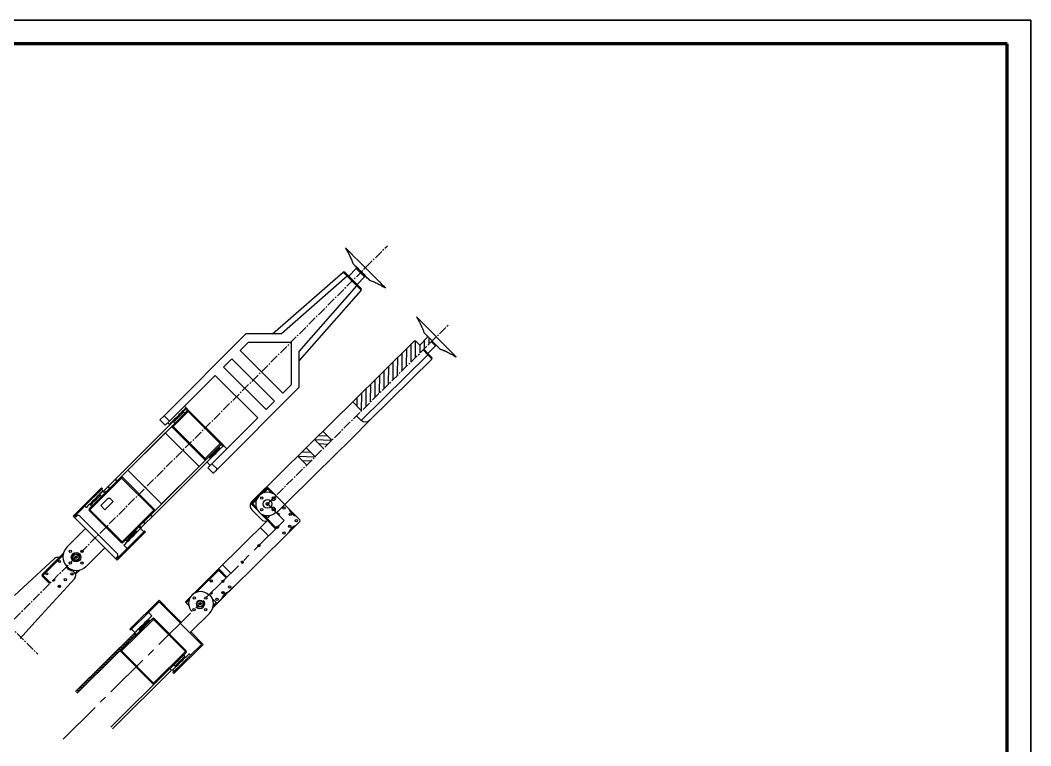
# Model space of a CAD drawing. Header units: millimetres. Extents: x 12 to 853, y 14 to 608.
# Drawn here: x 423.4 to 853, y 299.1 to 607.6 of the extents above; entities that cross this region are included whole.
import ezdxf

# ---------------------------------------------------------------- set-up
doc = ezdxf.new("R2010")
doc.units = ezdxf.units.MM
doc.linetypes.add('CENTER2', pattern=[28.575, 19.05, -3.175, 3.175, -3.175])
doc.layers.add('中心线', color=10, linetype='CENTER2')

msp = doc.modelspace()

# ---------------------------------------------------------------- linework, layer by layer
at = {"color": 0, "lineweight": 35}
for p, q in [((853.04, 607.56), (12.04, 607.56)), ((853.04, 13.56), (853.04, 607.56))]:
    msp.add_line(p, q, dxfattribs=at)
at = {"color": 0, "lineweight": 70}
for p, q in [((843.04, 597.56), (37.04, 597.56)), ((843.04, 23.56), (843.04, 597.56))]:
    msp.add_line(p, q, dxfattribs=at)
at = {"color": 7, "linetype": 'Continuous', "lineweight": 25}
for p, q in [((530.73, 474.24), (560.69, 500.51)), ((562.44, 498.71), (534.52, 474.24)), ((561.37, 500.48), (562.79, 499.07)), ((566.54, 494.61), (562.44, 498.71)), ((562.79, 499.07), (566.9, 494.96)), ((566.26, 501.96), (563.08, 498.78)), ((566.61, 495.25), (569.79, 498.43)), ((542.07, 466.69), (566.54, 494.61)), ((568.34, 492.86), (542.07, 462.9)), ((591.89, 481.5), (608.79, 464.42)), ((519.38, 474.24), (484.55, 439.42)), ((534.52, 474.24), (519.38, 474.24)), ((593.25, 469.46), (596.45, 472.63)), ((601.97, 467.75), (595.15, 474.65)), ((516.9, 467.17), (520.44, 470.71)), ((520.44, 470.71), (538.54, 470.71)), ((538.54, 470.71), (538.54, 452.61)), ((590.87, 471.15), (564.54, 445.1)), ((592.99, 469.73), (591.58, 471.15)), ((593.25, 469.46), (592.99, 469.73)), ((599.96, 469.07), (596.77, 465.91)), ((535, 449.07), (516.9, 467.17)), ((542.07, 451.55), (542.07, 466.69)), ((596.7, 465.31), (568.43, 437.35)), ((594.67, 467.36), (596.7, 465.31)), ((597.03, 465.64), (595.01, 467.68)), ((596.7, 465.31), (597.03, 465.64)), ((598.44, 464.22), (597.03, 465.64)), ((509.83, 460.1), (513.37, 463.64)), ((527.93, 442), (509.83, 460.1)), ((513.37, 463.64), (531.47, 445.54)), ((572.1, 437.46), (598.43, 463.51)), ((486.85, 437.12), (506.29, 456.57)), ((506.29, 456.57), (524.4, 438.46)), ((507.25, 416.72), (542.07, 451.55)), ((538.54, 452.61), (535, 449.07)), ((493.92, 442.78), (493.21, 443.49)), ((494.1, 442.6), (494.8, 441.89)), ((531.47, 445.54), (527.93, 442)), ((564.54, 445.1), (556.92, 437.57)), ((482.78, 437.65), (484.55, 439.42)), ((484.55, 439.42), (486.85, 437.12)), ((488.09, 435.18), (494.45, 441.54)), ((494.8, 441.19), (488.44, 434.82)), ((492.51, 440.66), (492.15, 441.01)), ((492.33, 440.83), (493.74, 442.25)), ((493.39, 440.48), (492.86, 441.01)), ((494.45, 441.54), (493.74, 442.25)), ((508.45, 427.54), (494.8, 441.19)), ((495.16, 441.54), (508.8, 427.89)), ((524.4, 438.46), (504.95, 419.02)), ((566.41, 439.39), (568.43, 437.35)), ((463.9, 412.4), (488.79, 437.3)), ((464.6, 411.69), (488.09, 435.18)), ((485.08, 435.35), (482.78, 437.65)), ((486.85, 437.12), (485.08, 435.35)), ((486.14, 436.41), (486.85, 435.71)), ((501.73, 420.82), (488.09, 434.47)), ((488.44, 434.82), (502.09, 421.18)), ((488.62, 437.47), (488.97, 437.12)), ((488.62, 436.77), (489.15, 436.24)), ((556.92, 437.57), (521.91, 402.94)), ((572.1, 437.46), (564.48, 429.93)), ((485.08, 432.17), (469.17, 416.26)), ((499.44, 417.82), (485.08, 432.17)), ((502.09, 421.18), (508.45, 427.54)), ((508.8, 427.19), (502.44, 420.82)), ((508.1, 425.77), (507.74, 426.13)), ((507.95, 424.92), (509.51, 426.48)), ((509.51, 426.48), (508.8, 427.19)), ((509.16, 427.54), (509.87, 426.83)), ((511.32, 425.38), (509.9, 426.8)), ((479.67, 396.63), (504.71, 421.68)), ((503.5, 421.88), (503.86, 421.53)), ((505.09, 422.41), (505.3, 422.2)), ((507.43, 424.32), (507.21, 424.53)), ((478.96, 397.34), (502.44, 420.82)), ((483.53, 401.91), (499.44, 417.82)), ((502.83, 419.73), (504.24, 418.31)), ((505.48, 414.95), (503.18, 417.25)), ((504.95, 419.02), (507.25, 416.72)), ((466.52, 412.9), (453.08, 399.47)), ((466.17, 413.26), (466.52, 412.9)), ((480.17, 399.26), (466.52, 412.9)), ((466.87, 413.26), (480.52, 399.61)), ((469.17, 416.26), (483.53, 401.91)), ((457.93, 408.77), (453.86, 404.7)), ((458.28, 408.41), (457.93, 408.77)), ((459.1, 407.6), (460.66, 409.16)), ((459.8, 406.89), (461.36, 408.45)), ((461.36, 408.45), (460.66, 409.16)), ((460.8, 409.31), (461.51, 408.6)), ((461.51, 408.6), (461.36, 408.45)), ((464.46, 411.55), (463.75, 412.25)), ((463.9, 412.4), (464.6, 411.69)), ((542.29, 395.14), (528.93, 408.64)), ((453.86, 404.7), (445.91, 396.75)), ((454.22, 404.35), (446.61, 396.75)), ((452.73, 399.82), (459.45, 406.54)), ((454.22, 404.35), (453.86, 404.7)), ((457.15, 405.3), (456.8, 405.66)), ((458.03, 405.12), (457.5, 405.66)), ((457.68, 401.24), (460.86, 404.42)), ((458.56, 407.42), (457.93, 408.06)), ((459.45, 406.54), (458.74, 407.25)), ((459.1, 407.6), (459.8, 406.89)), ((460.86, 404.42), (461.57, 404.42)), ((461.57, 404.42), (462.98, 403)), ((450.86, 400.99), (451.49, 400.35)), ((452.73, 399.82), (453.08, 399.47)), ((453.26, 402.12), (453.62, 401.77)), ((453.26, 401.41), (453.79, 400.88)), ((459.45, 399.47), (457.68, 401.24)), ((462.98, 403), (459.45, 399.47)), ((451.21, 391.44), (445.91, 396.75)), ((446.97, 396.39), (446.61, 396.75)), ((446.97, 396.39), (447.32, 396.75)), ((464.65, 380.84), (448.74, 396.75)), ((466.38, 385.47), (452.73, 399.11)), ((453.08, 399.47), (466.73, 385.82)), ((466.73, 385.82), (480.17, 399.26)), ((479.52, 396.49), (476.57, 393.54)), ((479.52, 396.49), (478.81, 397.19)), ((478.96, 397.34), (479.67, 396.63)), ((480.17, 399.26), (480.52, 398.9)), ((525.94, 395.31), (521.89, 399.4)), ((451.21, 391.44), (443.26, 383.49)), ((451.21, 391.44), (459.34, 383.31)), ((473.8, 392.18), (467.09, 385.47)), ((474.51, 391.48), (473.8, 392.18)), ((474.16, 392.54), (475.72, 394.1)), ((474.16, 392.54), (474.86, 391.83)), ((474.86, 391.83), (474.51, 391.48)), ((475.96, 390.03), (474.55, 391.44)), ((474.86, 391.83), (476.43, 393.39)), ((476.43, 393.39), (475.72, 394.1)), ((475.87, 394.25), (476.57, 393.54)), ((476.57, 393.54), (476.43, 393.39)), ((528.27, 394.63), (507.41, 374)), ((540.71, 392.88), (542.28, 394.43)), ((469.74, 387.06), (469.95, 386.85)), ((472.07, 388.97), (471.86, 389.18)), ((472.74, 390.42), (472.39, 390.77)), ((476.67, 390.03), (472.6, 385.96)), ((476.67, 390.03), (476.31, 390.38)), ((512.28, 364.75), (537.46, 389.65)), ((451.39, 375.36), (459.34, 383.31)), ((464.65, 378.01), (459.34, 383.31)), ((472.25, 386.32), (464.65, 378.71)), ((472.6, 385.96), (464.65, 378.01)), ((467.47, 384.37), (468.89, 382.96)), ((468.15, 386.53), (468.5, 386.17)), ((472.25, 386.32), (472.6, 385.96)), ((420.98, 362.98), (437.95, 378.65)), ((432.77, 371.93), (441.78, 380.95)), ((464.65, 379.42), (464.29, 379.07)), ((464.65, 378.71), (464.29, 379.07)), ((448.85, 373.88), (446.99, 372.01)), ((430.88, 353.08), (446.55, 370.05)), ((446.49, 372.83), (445.85, 373.47)), ((505.23, 361.5), (506.74, 359.97)), ((507.45, 359.97), (509.02, 361.52)), ((505.38, 357.92), (507.25, 359.78)), ((430.88, 353.08), (423.42, 344.71)), ((480.04, 352.83), (466.54, 339.47)), ((479.31, 354.29), (477.9, 355.71)), ((478.63, 352.13), (478.27, 352.49)), ((493.62, 339.11), (480.04, 352.83)), ((480.4, 353.19), (493.97, 339.46)), ((495.89, 347.48), (503.89, 355.39)), ((470.79, 348.68), (472.2, 347.26)), ((474.01, 348.27), (474.36, 347.92)), ((474.69, 349.72), (474.9, 349.5)), ((477.03, 351.61), (476.82, 351.83)), ((466.54, 339.47), (480.11, 325.75)), ((480.11, 325.75), (493.97, 339.46)), ((479.75, 325.4), (466.18, 339.12)), ((493.97, 338.76), (480.46, 325.4)), ((493.43, 337.17), (492.9, 337.7)), ((493.43, 336.46), (493.07, 336.82)), ((495.84, 337.58), (495.2, 338.22)), ((488.09, 331.19), (488.73, 330.55)), ((488.64, 333.48), (489.16, 332.95)), ((489.52, 333.3), (489.87, 332.95))]:
    msp.add_line(p, q, dxfattribs=at)
at = {"color": 8, "linetype": 'Continuous', "lineweight": 25}
for p, q in [((569.79, 498.43), (566.26, 501.96)), ((598.21, 470.85), (599.96, 469.07)), ((504.71, 421.68), (504.53, 421.85)), ((504.68, 422), (504.86, 421.82)), ((507.8, 424.77), (507.63, 424.95)), ((507.77, 425.09), (507.95, 424.92)), ((441.61, 380.07), (440.4, 378.86)), ((446.76, 372.5), (447.97, 373.71))]:
    msp.add_line(p, q, dxfattribs=at)
for p, q in [((589.58, 462.31), (589.62, 469.91)), ((591.49, 464.2), (591.53, 471.2)), ((593.4, 466.09), (593.42, 469.63)), ((595.31, 467.98), (595.33, 471.52)), ((597.22, 469.87), (597.23, 472.54)), ((583.85, 456.64), (583.89, 464.24)), ((585.76, 458.53), (585.8, 466.13)), ((587.67, 460.42), (587.71, 468.02)), ((580.02, 452.86), (580.07, 460.46)), ((581.93, 454.75), (581.98, 462.35)), ((576.2, 449.08), (576.24, 456.68)), ((578.11, 450.97), (578.15, 458.57)), ((572.38, 445.3), (572.42, 452.9)), ((574.29, 447.19), (574.33, 454.79)), ((566.67, 443.43), (566.69, 447.23)), ((568.56, 441.52), (568.6, 449.12)), ((570.47, 443.41), (570.51, 451.01)), ((564.78, 445.34), (568.56, 441.52)), ((564.48, 429.93), (549.02, 414.63)), ((550.35, 431.07), (554.02, 430.91)), ((555.91, 429), (552.13, 432.83)), ((545.02, 425.79), (548.57, 429.31)), ((548.8, 421.97), (545.02, 425.79)), ((552.35, 425.49), (548.57, 429.31)), ((548.57, 429.31), (555.91, 429)), ((554.13, 427.25), (550.46, 427.4)), ((545.24, 418.46), (541.46, 422.28)), ((541.46, 422.28), (548.8, 421.97)), ((543.24, 424.03), (546.91, 423.88)), ((543.35, 420.37), (547.02, 420.21)), ((549.02, 414.63), (535.87, 401.62)), ((525.02, 405.48), (528.22, 408.65)), ((528.93, 408.64), (526.92, 406.66)), ((530.2, 406.64), (528.22, 408.65)), ((525.02, 405.48), (521.82, 402.32)), ((521.82, 401.61), (523.82, 403.59)), ((521.82, 402.32), (523.8, 400.31)), ((521.82, 401.61), (528.5, 394.86)), ((535.87, 401.62), (532.32, 398.11)), ((526.87, 397.21), (532.37, 391.65)), ((528.99, 388.31), (525.48, 391.87)), ((528.27, 394.63), (528.5, 394.86)), ((528.5, 394.86), (532.01, 391.3)), ((540.71, 392.88), (537.46, 389.65)), ((441.61, 380.07), (432.76, 371.23)), ((507.41, 374), (493.9, 360.63)), ((508.12, 373.99), (498.41, 364.39)), ((510.93, 370.44), (507.41, 374)), ((508.12, 373.99), (511.28, 370.79)), ((509.48, 376.04), (513, 372.49)), ((432.76, 371.94), (436.3, 368.4)), ((432.76, 371.23), (435.94, 368.05)), ((507.25, 359.78), (514.44, 366.89)), ((482.53, 360.99), (470.09, 348.68)), ((487.8, 355.66), (482.53, 360.99)), ((495.31, 361.32), (493.9, 359.93)), ((477.9, 355.71), (482.52, 360.28)), ((482.52, 360.28), (500.46, 342.15)), ((493.9, 360.63), (494.25, 360.28)), ((493.9, 359.93), (495.11, 358.7)), ((505.55, 358.8), (506.74, 359.97)), ((479.7, 353.18), (447.63, 321.47)), ((477.9, 355.71), (470.79, 348.68)), ((487.8, 355.66), (487.45, 355.3)), ((488.15, 355.3), (487.45, 355.3)), ((487.8, 355.66), (491.85, 351.57)), ((488.51, 354.95), (487.8, 354.95)), ((488.86, 354.59), (488.15, 354.59)), ((489.21, 354.23), (488.5, 354.24)), ((489.56, 353.88), (488.85, 353.88)), ((489.91, 353.52), (489.2, 353.53)), ((490.26, 353.17), (489.56, 353.17)), ((490.62, 352.81), (489.91, 352.82)), ((490.97, 352.46), (490.26, 352.46)), ((470.09, 348.68), (470.44, 348.33)), ((470.44, 348.33), (470.79, 348.68)), ((491.32, 352.1), (490.61, 352.11)), ((491.67, 351.75), (490.96, 351.75)), ((491.67, 351.39), (491.31, 351.39)), ((446.93, 322.18), (472.09, 347.08)), ((470.66, 344.26), (469.25, 344.27)), ((471.37, 344.96), (469.96, 344.97)), ((472.09, 345.66), (470.67, 345.67)), ((472.8, 346.37), (471.38, 346.38)), ((472.09, 347.08), (472.8, 346.37)), ((495.89, 347.48), (495.53, 347.13)), ((501.16, 342.15), (495.89, 347.48)), ((466.4, 340.04), (464.98, 340.05)), ((467.11, 340.74), (465.69, 340.75)), ((467.82, 341.45), (466.41, 341.45)), ((468.53, 342.15), (467.12, 342.16)), ((469.24, 342.85), (467.83, 342.86)), ((469.95, 343.55), (468.54, 343.56)), ((488.72, 329.84), (501.16, 342.15)), ((495.84, 337.58), (500.46, 342.15)), ((461.42, 335.12), (460.01, 335.12)), ((462.13, 335.82), (460.72, 335.83)), ((462.84, 336.52), (461.43, 336.53)), ((463.55, 337.23), (462.14, 337.23)), ((464.27, 337.93), (462.85, 337.94)), ((464.98, 338.63), (463.56, 338.64)), ((465.69, 339.34), (464.27, 339.34)), ((495.84, 337.58), (488.73, 330.55)), ((457.16, 330.9), (455.74, 330.9)), ((457.87, 331.6), (456.45, 331.61)), ((458.58, 332.3), (457.16, 332.31)), ((459.29, 333.01), (457.87, 333.01)), ((460, 333.71), (458.59, 333.72)), ((460.71, 334.41), (459.3, 334.42)), ((461.91, 307.04), (487.07, 331.94)), ((487.78, 331.22), (462.61, 306.33)), ((487.07, 331.94), (487.78, 331.23)), ((492.28, 334.06), (488.37, 330.2)), ((452.89, 326.68), (451.48, 326.68)), ((453.6, 327.38), (452.19, 327.39)), ((454.31, 328.08), (452.9, 328.09)), ((455.02, 328.79), (453.61, 328.79)), ((455.73, 329.49), (454.32, 329.5)), ((456.45, 330.19), (455.03, 330.2)), ((488.37, 330.2), (488.72, 329.84)), ((448.62, 322.46), (447.21, 322.46)), ((449.34, 323.16), (447.92, 323.17)), ((450.05, 323.86), (448.63, 323.87)), ((450.76, 324.57), (449.34, 324.57)), ((451.47, 325.27), (450.05, 325.28)), ((452.18, 325.97), (450.77, 325.98)), ((447.91, 321.75), (447.35, 321.76))]:
    msp.add_line(p, q)
at = {"color": 7, "linetype": 'Continuous', "lineweight": 25, "flags": 128}
for points in [[(561.66, 510.8), (561.65, 510.81), (561.82, 510.65), (562.3, 510.16), (563.09, 509.38), (564.14, 508.32), (565.43, 507.03), (566.9, 505.57), (568.49, 503.97), (570.15, 502.32), (571.8, 500.66), (573.4, 499.07), (574.86, 497.6), (576.15, 496.31), (577.21, 495.26), (577.99, 494.47), (578.48, 493.99), (578.63, 493.83)], [(571.81, 497.12), (571.77, 497.15), (571.62, 497.31), (571.35, 497.58), (570.97, 497.96), (570.5, 498.43), (569.95, 498.98), (569.34, 499.58), (568.7, 500.22), (568.05, 500.87), (567.41, 501.52), (566.81, 502.12), (566.26, 502.67), (565.79, 503.14), (565.41, 503.52), (565.14, 503.79), (564.98, 503.94), (564.95, 503.98)], [(562.44, 498.71), (562.1, 499.06), (561.77, 499.4), (561.47, 499.71), (561.2, 499.98), (560.98, 500.2), (560.82, 500.37), (560.72, 500.47), (560.69, 500.51)], [(562.79, 499.07), (562.78, 499.06), (562.76, 499.04), (562.73, 499.01), (562.69, 498.96), (562.63, 498.91), (562.57, 498.85), (562.51, 498.78), (562.44, 498.71)], [(566.9, 494.96), (566.89, 494.95), (566.87, 494.93), (566.84, 494.9), (566.79, 494.86), (566.74, 494.8), (566.68, 494.74), (566.61, 494.68), (566.54, 494.61)], [(568.34, 492.86), (568.3, 492.89), (568.2, 492.99), (568.03, 493.15), (567.81, 493.37), (567.54, 493.64), (567.23, 493.94), (566.89, 494.27), (566.54, 494.61)], [(566.9, 494.96), (567.17, 494.68), (567.44, 494.42), (567.68, 494.17), (567.9, 493.96), (568.07, 493.78), (568.2, 493.65), (568.29, 493.57), (568.31, 493.54)], [(493.92, 442.78), (493.92, 442.77), (493.82, 442.68), (493.6, 442.45), (493.26, 442.11), (492.81, 441.67), (492.28, 441.14), (491.69, 440.54), (491.04, 439.9), (490.37, 439.23), (489.7, 438.56), (489.06, 437.92), (488.46, 437.32), (487.94, 436.79), (487.5, 436.35), (487.16, 436.02), (486.95, 435.8), (486.85, 435.71), (486.85, 435.71)], [(493.74, 442.25), (493.81, 442.32), (493.88, 442.38), (493.94, 442.44), (493.99, 442.5), (494.04, 442.54), (494.07, 442.57), (494.09, 442.59), (494.1, 442.6)], [(492.86, 441.01), (492.82, 440.97), (492.66, 440.81), (492.37, 440.52), (491.99, 440.14), (491.52, 439.67), (491, 439.15), (490.47, 438.62), (489.96, 438.11), (489.49, 437.64), (489.1, 437.25), (488.82, 436.97), (488.65, 436.81), (488.62, 436.77)], [(494.8, 441.89), (494.8, 441.89), (494.78, 441.87), (494.74, 441.83), (494.7, 441.79), (494.65, 441.74), (494.59, 441.68), (494.52, 441.61), (494.45, 441.54)], [(494.45, 441.54), (494.46, 441.53), (494.48, 441.51), (494.51, 441.48), (494.55, 441.44), (494.61, 441.38), (494.67, 441.32), (494.74, 441.26), (494.8, 441.19)], [(495.16, 441.54), (495.15, 441.53), (495.13, 441.51), (495.1, 441.48), (495.05, 441.44), (495, 441.38), (494.94, 441.32), (494.87, 441.26), (494.8, 441.19)], [(488.44, 434.82), (488.37, 434.89), (488.3, 434.96), (488.24, 435.02), (488.19, 435.07), (488.15, 435.12), (488.11, 435.15), (488.09, 435.17), (488.09, 435.18)], [(488.44, 434.82), (488.37, 434.75), (488.3, 434.69), (488.24, 434.63), (488.19, 434.57), (488.15, 434.53), (488.11, 434.5), (488.09, 434.48), (488.09, 434.47)], [(504.04, 420.94), (504.59, 421.48), (505.2, 422.09), (505.85, 422.75), (506.52, 423.42), (507.19, 424.08), (507.82, 424.72), (508.41, 425.3), (508.91, 425.81), (509.33, 426.23), (509.64, 426.54), (509.83, 426.73), (509.9, 426.8), (509.9, 426.8)], [(508.1, 425.42), (508.03, 425.35), (507.84, 425.16), (507.53, 424.85), (507.13, 424.45), (506.66, 423.98), (506.15, 423.47), (505.65, 422.97), (505.18, 422.5), (504.78, 422.1), (504.47, 421.79), (504.27, 421.6), (504.21, 421.53)], [(508.8, 427.89), (508.8, 427.89), (508.78, 427.87), (508.75, 427.83), (508.7, 427.79), (508.65, 427.74), (508.59, 427.68), (508.52, 427.61), (508.45, 427.54)], [(508.45, 427.54), (508.52, 427.47), (508.59, 427.4), (508.65, 427.34), (508.7, 427.29), (508.75, 427.25), (508.78, 427.21), (508.8, 427.19), (508.8, 427.19)], [(508.8, 427.19), (508.87, 427.26), (508.94, 427.32), (509, 427.38), (509.05, 427.44), (509.1, 427.48), (509.13, 427.51), (509.15, 427.53), (509.16, 427.54)], [(509.87, 426.83), (509.86, 426.83), (509.84, 426.81), (509.81, 426.77), (509.76, 426.73), (509.71, 426.68), (509.65, 426.61), (509.58, 426.55), (509.51, 426.48)], [(502.09, 421.18), (502.02, 421.11), (501.95, 421.04), (501.89, 420.98), (501.84, 420.93), (501.79, 420.88), (501.76, 420.85), (501.74, 420.83), (501.73, 420.82)], [(502.44, 420.82), (502.43, 420.83), (502.41, 420.85), (502.38, 420.88), (502.34, 420.93), (502.28, 420.98), (502.22, 421.04), (502.16, 421.11), (502.09, 421.18)], [(504.86, 421.82), (504.84, 421.81), (504.82, 421.79), (504.8, 421.77), (504.79, 421.75), (504.77, 421.73), (504.75, 421.72), (504.73, 421.7), (504.71, 421.68)], [(504.86, 421.82), (505.21, 422.18), (505.27, 422.24)], [(507.39, 424.36), (507.45, 424.42), (507.8, 424.77)], [(507.95, 424.92), (507.93, 424.9), (507.91, 424.88), (507.89, 424.86), (507.87, 424.84), (507.86, 424.82), (507.84, 424.81), (507.82, 424.79), (507.8, 424.77)], [(502.83, 419.73), (502.84, 419.74), (502.97, 419.87), (503.22, 420.11), (503.58, 420.47), (504.04, 420.94)], [(503.18, 417.25), (503.22, 417.29), (503.32, 417.39), (503.48, 417.55), (503.7, 417.77), (503.97, 418.04), (504.27, 418.34), (504.61, 418.67), (504.95, 419.02)], [(466.87, 413.26), (466.87, 413.25), (466.85, 413.23), (466.81, 413.2), (466.77, 413.15), (466.72, 413.1), (466.66, 413.04), (466.59, 412.97), (466.52, 412.9)], [(507.25, 416.72), (506.9, 416.38), (506.57, 416.04), (506.27, 415.74), (506, 415.47), (505.78, 415.25), (505.62, 415.09), (505.52, 414.99), (505.48, 414.95)], [(458.28, 408.41), (458.26, 408.4), (458.13, 408.26), (457.86, 407.99), (457.46, 407.59), (456.96, 407.09), (456.36, 406.49), (455.68, 405.82), (454.96, 405.09), (454.22, 404.35)], [(460.66, 409.16), (460.68, 409.18), (460.69, 409.2), (460.71, 409.22), (460.73, 409.24), (460.75, 409.26), (460.77, 409.27), (460.79, 409.29), (460.8, 409.31)], [(460.8, 409.31), (461.16, 409.66), (461.52, 410.03), (461.9, 410.4), (462.28, 410.78), (462.66, 411.16), (463.03, 411.54), (463.4, 411.9), (463.75, 412.25)], [(464.46, 411.55), (464.1, 411.19), (463.74, 410.83), (463.36, 410.45), (462.98, 410.07), (462.61, 409.7), (462.23, 409.32), (461.86, 408.95), (461.51, 408.6)], [(463.75, 412.25), (463.77, 412.27), (463.79, 412.29), (463.8, 412.31), (463.82, 412.33), (463.84, 412.35), (463.86, 412.36), (463.88, 412.38), (463.9, 412.4)], [(464.6, 411.69), (464.59, 411.68), (464.57, 411.66), (464.55, 411.64), (464.53, 411.62), (464.51, 411.6), (464.49, 411.58), (464.47, 411.56), (464.46, 411.55)], [(458.56, 407.42), (458.55, 407.41), (458.42, 407.28), (458.17, 407.02), (457.8, 406.66), (457.33, 406.19), (456.79, 405.64), (456.17, 405.03), (455.52, 404.38), (454.85, 403.71), (454.18, 403.04), (453.55, 402.41), (452.97, 401.83), (452.46, 401.32), (452.05, 400.91), (451.74, 400.6), (451.56, 400.41), (451.49, 400.35)], [(457.5, 405.66), (457.44, 405.59), (457.24, 405.39), (456.93, 405.08), (456.52, 404.67), (456.04, 404.19), (455.52, 403.67), (454.99, 403.14), (454.48, 402.63), (454.03, 402.18), (453.67, 401.82), (453.41, 401.56), (453.28, 401.43), (453.26, 401.41)], [(458.74, 407.25), (458.75, 407.25), (458.77, 407.27), (458.8, 407.31), (458.85, 407.35), (458.9, 407.4), (458.96, 407.46), (459.03, 407.53), (459.1, 407.6)], [(459.8, 406.89), (459.73, 406.82), (459.67, 406.76), (459.61, 406.7), (459.55, 406.64), (459.51, 406.6), (459.48, 406.57), (459.46, 406.55), (459.45, 406.54)], [(480.52, 399.61), (480.51, 399.6), (480.49, 399.58), (480.46, 399.55), (480.42, 399.51), (480.36, 399.45), (480.3, 399.39), (480.24, 399.32), (480.17, 399.26)], [(453.08, 399.47), (453.02, 399.4), (452.95, 399.33), (452.89, 399.27), (452.83, 399.22), (452.79, 399.17), (452.76, 399.14), (452.74, 399.12), (452.73, 399.11)], [(475.87, 394.25), (476.22, 394.6), (476.58, 394.97), (476.96, 395.34), (477.34, 395.72), (477.72, 396.1), (478.09, 396.47), (478.46, 396.84), (478.81, 397.19)], [(478.81, 397.19), (478.83, 397.21), (478.85, 397.23), (478.86, 397.25), (478.88, 397.27), (478.9, 397.28), (478.92, 397.3), (478.94, 397.32), (478.96, 397.34)], [(479.67, 396.63), (479.65, 396.61), (479.63, 396.6), (479.61, 396.58), (479.59, 396.56), (479.57, 396.54), (479.55, 396.52), (479.54, 396.5), (479.52, 396.49)], [(467.47, 384.37), (467.48, 384.37), (467.57, 384.47), (467.79, 384.69), (468.12, 385.02), (468.56, 385.46), (469.09, 385.98), (469.68, 386.58), (470.33, 387.22), (471, 387.89), (471.67, 388.56), (472.31, 389.21), (472.91, 389.81), (473.44, 390.34), (473.88, 390.78), (474.22, 391.12), (474.44, 391.34), (474.54, 391.44), (474.55, 391.44)], [(473.8, 392.18), (473.81, 392.19), (473.83, 392.21), (473.86, 392.24), (473.91, 392.29), (473.96, 392.34), (474.02, 392.4), (474.09, 392.47), (474.16, 392.54)], [(475.72, 394.1), (475.74, 394.12), (475.76, 394.14), (475.78, 394.16), (475.79, 394.18), (475.81, 394.19), (475.83, 394.21), (475.85, 394.23), (475.87, 394.25)], [(472.74, 390.06), (472.68, 390), (472.48, 389.8), (472.17, 389.49), (471.77, 389.09), (471.3, 388.62), (470.8, 388.12), (470.29, 387.62), (469.83, 387.15), (469.42, 386.74), (469.11, 386.43), (468.92, 386.24), (468.85, 386.17), (468.85, 386.17)], [(476.31, 390.38), (476.3, 390.36), (476.16, 390.23), (475.89, 389.96), (475.49, 389.56), (474.99, 389.05), (474.39, 388.46), (473.72, 387.78), (472.99, 387.06), (472.25, 386.32)], [(466.73, 385.82), (466.66, 385.75), (466.6, 385.69), (466.54, 385.62), (466.48, 385.57), (466.44, 385.53), (466.41, 385.49), (466.39, 385.47), (466.38, 385.47)], [(466.73, 385.82), (466.8, 385.75), (466.87, 385.69), (466.93, 385.62), (466.98, 385.57), (467.03, 385.53), (467.06, 385.49), (467.08, 385.47), (467.09, 385.47)], [(479.31, 354.29), (479.31, 354.28), (479.21, 354.19), (478.99, 353.98), (478.66, 353.64), (478.22, 353.21), (477.69, 352.68), (477.09, 352.09), (476.44, 351.45), (475.77, 350.78), (475.1, 350.12), (474.45, 349.48), (473.84, 348.88), (473.31, 348.35), (472.87, 347.91), (472.53, 347.58), (472.3, 347.36), (472.2, 347.26), (472.2, 347.26)], [(474.01, 348.62), (474.08, 348.69), (474.27, 348.88), (474.58, 349.19), (474.99, 349.59), (475.46, 350.06), (475.97, 350.56), (476.47, 351.06), (476.94, 351.53), (477.35, 351.93), (477.66, 352.23), (477.85, 352.43), (477.92, 352.49), (477.92, 352.49)], [(480.04, 352.83), (479.98, 352.9), (479.91, 352.97), (479.85, 353.03), (479.8, 353.09), (479.75, 353.13), (479.72, 353.16), (479.7, 353.18), (479.69, 353.19)], [(480.04, 352.83), (480.11, 352.9), (480.18, 352.97), (480.24, 353.03), (480.3, 353.08), (480.34, 353.13), (480.37, 353.16), (480.39, 353.18), (480.4, 353.19)], [(466.54, 339.47), (466.47, 339.54), (466.4, 339.61), (466.34, 339.67), (466.29, 339.72), (466.24, 339.77), (466.21, 339.8), (466.19, 339.82), (466.18, 339.83)], [(466.18, 339.12), (466.19, 339.13), (466.21, 339.15), (466.24, 339.18), (466.29, 339.22), (466.34, 339.28), (466.4, 339.34), (466.47, 339.4), (466.54, 339.47)], [(488.09, 331.19), (488.11, 331.21), (488.24, 331.33), (488.5, 331.59), (488.86, 331.95), (489.33, 332.41), (489.88, 332.96), (490.5, 333.57), (491.16, 334.22), (491.83, 334.89), (492.5, 335.55), (493.14, 336.18), (493.72, 336.76), (494.23, 337.26), (494.65, 337.67), (494.95, 337.97), (495.14, 338.16), (495.2, 338.22)], [(489.16, 332.95), (489.23, 333.02), (489.43, 333.21), (489.74, 333.52), (490.15, 333.93), (490.64, 334.41), (491.16, 334.93), (491.7, 335.46), (492.21, 335.96), (492.66, 336.4), (493.02, 336.77), (493.28, 337.02), (493.41, 337.15), (493.43, 337.17)], [(493.97, 338.76), (493.96, 338.76), (493.94, 338.78), (493.91, 338.82), (493.87, 338.86), (493.81, 338.92), (493.75, 338.98), (493.69, 339.04), (493.62, 339.11)], [(479.75, 325.4), (479.76, 325.41), (479.78, 325.43), (479.81, 325.46), (479.86, 325.5), (479.91, 325.56), (479.97, 325.62), (480.04, 325.68), (480.11, 325.75)], [(480.46, 325.4), (480.45, 325.4), (480.43, 325.42), (480.4, 325.46), (480.36, 325.5), (480.3, 325.55), (480.24, 325.62), (480.18, 325.68), (480.11, 325.75)]]:
    msp.add_lwpolyline(points, dxfattribs=at)
at = {"color": 8, "linetype": 'Continuous', "lineweight": 25, "flags": 128}
for points in [[(564.82, 504.22), (564.85, 504.18), (565.01, 504.02), (565.3, 503.73), (565.7, 503.34), (566.2, 502.84), (566.77, 502.26), (567.41, 501.62), (568.09, 500.95), (568.78, 500.26), (569.45, 499.58), (570.09, 498.94), (570.67, 498.37), (571.17, 497.87), (571.56, 497.47), (571.85, 497.18), (572.01, 497.02), (572.05, 496.99)], [(503.86, 421.53), (503.89, 421.57), (504.06, 421.73), (504.34, 422.02), (504.73, 422.4), (505.2, 422.87), (505.71, 423.39), (506.24, 423.92), (506.76, 424.43), (507.22, 424.9), (507.61, 425.29), (507.9, 425.57), (508.06, 425.73), (508.1, 425.77)], [(468.5, 386.17), (468.52, 386.19), (468.65, 386.32), (468.9, 386.58), (469.27, 386.94), (469.72, 387.39), (470.22, 387.9), (470.75, 388.43), (471.28, 388.95), (471.76, 389.43), (472.17, 389.84), (472.48, 390.15), (472.68, 390.35), (472.74, 390.42)]]:
    msp.add_lwpolyline(points, dxfattribs=at)
at = {"linetype": 'Continuous', "lineweight": 25, "flags": 128}
msp.add_lwpolyline([(478.27, 352.49), (478.26, 352.47), (478.12, 352.34), (477.87, 352.09), (477.5, 351.73), (477.05, 351.28), (476.54, 350.78), (476.01, 350.25), (475.48, 349.73), (475, 349.25), (474.59, 348.84), (474.27, 348.53), (474.08, 348.34), (474.01, 348.27)], dxfattribs=at)
at = {"color": 7, "linetype": 'Continuous', "lineweight": 25}
for centre, radius in [((526.07, 404.42), 0.5), ((531.02, 404.39), 0.5), ((526.05, 399.47), 0.5), ((531, 399.44), 0.5), ((535.6, 400.12), 0.5), ((528.68, 396.45), 0.5), ((538.23, 397.46), 0.5), ((538.23, 397.46), 0.4), ((540.87, 394.79), 0.5), ((532.9, 392.18), 0.4), ((538.03, 392.33), 0.5), ((538.03, 392.33), 0.4), ((535.54, 389.52), 0.5), ((524.9, 384.27), 0.4), ((444.67, 381.72), 0.5), ((447.15, 379.24), 2), ((447.15, 379.24), 1.5), ((447.15, 379.24), 1.25), ((449.62, 381.72), 0.5), ((440.07, 377.48), 0.4), ((444.67, 376.77), 0.5), ((449.62, 376.77), 0.5), ((517.79, 377.24), 0.4), ((434.77, 372.17), 0.4), ((442.55, 369.7), 0.5), ((445.38, 372.17), 0.5), ((445.38, 372.17), 0.4), ((504.67, 369.18), 0.5), ((504.67, 369.18), 0.4), ((509.62, 369.15), 0.4), ((440.07, 366.87), 0.5), ((440.07, 366.87), 0.4), ((512.43, 366.66), 0.5), ((497.38, 361.97), 0.5), ((499.84, 359.48), 1.5), ((502.33, 361.94), 0.5), ((507.1, 361.39), 0.5), ((509.59, 364.2), 0.5), ((509.59, 364.2), 0.5), ((509.59, 364.2), 0.4), ((497.36, 357.02), 0.5), ((499.84, 359.48), 1.25), ((502.31, 356.99), 0.5)]:
    msp.add_circle(centre, radius, dxfattribs=at)
for radius in [1.88, 0.625]:
    msp.add_circle((528.54, 401.93), radius)
at = {"color": 7, "linetype": 'Continuous'}
for centre in [(528.54, 401.93), (447.15, 379.24), (442.55, 369.7), (504.67, 369.18), (509.59, 364.2), (499.84, 359.48)]:
    msp.add_circle(centre, 0.5, dxfattribs=at)
at = {"color": 7, "linetype": 'Continuous', "lineweight": 25}
for centre, radius, start, end in [((565.3, 504.33), 0.5, 193.0602, 225), ((565.9, 502.32), 0.5, 315, 45), ((561.02, 500.13), 0.5, 45, 131.2308), ((570.15, 498.07), 0.5, 45, 135), ((572.16, 497.47), 0.5, 225, 256.9398), ((567.96, 493.19), 0.5, 318.7692, 45), ((595.51, 475), 0.5, 192.7498, 224.6897), ((596.1, 472.98), 0.5, 314.6897, 44.6897), ((591.22, 470.8), 0.5, 44.6897, 134.6897), ((600.32, 468.72), 0.5, 44.6897, 134.6897), ((598.08, 463.87), 0.5, 314.6897, 44.6897), ((602.33, 468.1), 0.5, 224.6897, 256.6295), ((494.8, 441.19), 0.5, 45, 135), ((488.44, 434.82), 0.5, 135, 225), ((507.92, 425.6), 0.25, 315, 45), ((508.45, 427.54), 0.5, 315, 45), ((504.03, 421.71), 0.25, 225, 315), ((502.09, 421.18), 0.5, 225, 315), ((466.52, 412.9), 0.5, 45, 135), ((531.02, 404.39), 1, 224.6897, 44.6897), ((453.08, 399.47), 0.5, 135, 225), ((480.17, 399.26), 0.5, 315, 45), ((523.67, 401.16), 2.5, 134.6897, 224.6897), ((531, 399.44), 1, 314.6897, 134.6897), ((535.6, 401.18), 0.5, 44.6897, 59.1672), ((537.15, 399.62), 0.5, 20.0697, 44.6897), ((542.32, 401.5), 5, 200.0697, 224.7253), ((448.03, 396.04), 1, 45, 135), ((527.71, 397.07), 2.5, 224.6897, 282.9013), ((528.89, 401.57), 5, 314.6897, 327.5282), ((533.11, 397.31), 0.5, 314.6897, 134.6897), ((542.32, 401.5), 5, 224.654, 249.3097), ((540.38, 396.35), 0.5, 44.6897, 69.3097), ((532.9, 392.18), 0.5, 224.6897, 44.6897), ((542.25, 388.07), 5, 110.0697, 159.3097), ((540.36, 393.23), 0.5, 290.0697, 314.6897), ((541.93, 394.78), 0.5, 314.6897, 44.6897), ((472.57, 390.24), 0.25, 315, 45), ((537.1, 390.01), 0.5, 314.6897, 339.3097), ((447.32, 379.42), 5.75, 135, 315), ((466.73, 385.82), 0.5, 225, 315), ((468.68, 386.35), 0.25, 225, 315), ((524.9, 384.27), 0.5, 224.6897, 44.6897), ((439.31, 377.18), 2, 72.4185, 132.7094), ((439.31, 377.18), 2, 57.16915673451536, 57.16923393284801), ((463.94, 380.13), 1, 315, 45), ((446.79, 378.89), 5.5, 224.9232, 260.0968), ((517.79, 377.24), 0.5, 224.6897, 44.6897), ((445.08, 371.41), 2, 317.2906, 45), ((499.84, 359.48), 2, 224.6897, 44.6897), ((499.84, 359.48), 5.75, 314.6897, 44.6897), ((504.64, 364.23), 0.5, 224.6897, 44.6897), ((508.67, 361.88), 0.5, 314.6897, 339.3097), ((513.81, 359.93), 5, 110.0697, 159.3097), ((511.92, 365.1), 0.5, 290.0697, 314.6897), ((507.1, 360.32), 0.5, 224.6897, 314.6897), ((478.1, 352.31), 0.25, 44.6897, 134.6897), ((480.04, 352.83), 0.5, 44.6897, 134.6897), ((474.19, 348.45), 0.25, 134.6897, 224.6897), ((466.54, 339.47), 0.5, 134.6897, 224.6897), ((493.62, 339.11), 0.5, 314.6897, 44.6897), ((480.11, 325.75), 0.5, 224.6897, 314.6897)]:
    msp.add_arc(centre, radius, start, end, dxfattribs=at)
for centre, radius, start, end in [((528.57, 408.29), 0.5, 44.6897, 134.6897), ((528.54, 401.93), 5, 44.6897, 314.6897), ((522.17, 401.96), 0.5, 134.6897, 224.6897), ((507.76, 373.64), 0.5, 44.6897, 134.6897), ((433.12, 371.58), 0.5, 135, 225), ((500.02, 359.66), 5, 44.6897, 224.6897), ((494.25, 360.28), 0.5, 134.6897, 224.6897)]:
    msp.add_arc(centre, radius, start, end)
at = {"color": 7, "linetype": 'Continuous'}
for centre, start, end in [((437.6, 369.7), 224.3719, 45.6552), ((509.62, 369.15), 224.6897, 44.6897)]:
    msp.add_arc(centre, 0.5, start, end, dxfattribs=at)
at = {"color": 7, "linetype": 'Continuous', "lineweight": 25, "extrusion": (0, 0, -1)}
for centre, major_axis, ratio in [((596.67, 465.29), (1.76, -1.78), 0.013147), ((570.34, 439.24), (-1.91, -1.89), 0.9321)]:
    msp.add_ellipse(centre, major_axis=major_axis, ratio=ratio, start_param=4.712389, end_param=6.283185, dxfattribs=at)
at = {"color": 7, "linetype": 'Continuous', "lineweight": 25}
for points, knots in [([(561.65, 510.81), (561.93, 510.31), (562.5, 509.25), (563.37, 507.6), (564.08, 506.16), (564.58, 505.01), (564.74, 504.47), (564.82, 504.22)], [0, 0, 0, 0, 0.23283, 0.491451, 0.75846, 0.885332, 1, 1, 1, 1]), ([(572.05, 496.99), (572.41, 496.87), (573.28, 496.59), (574.73, 495.88), (576.57, 494.94), (577.91, 494.22), (578.64, 493.82)], [0, 0, 0, 0, 0.153079, 0.376177, 0.661042, 1, 1, 1, 1]), ([(591.89, 481.5), (592.03, 481.24), (592.27, 480.78), (592.6, 480.17), (592.85, 479.69), (593.05, 479.31), (593.23, 478.96), (593.39, 478.65), (593.53, 478.37), (593.66, 478.1), (593.79, 477.84), (593.94, 477.55), (594.11, 477.19), (594.33, 476.72), (594.58, 476.16), (594.84, 475.52), (594.96, 475.1), (595.02, 474.89)], [0, 0, 0, 0, 0.1181227, 0.2108676, 0.2795317, 0.3370525, 0.3886889, 0.4349261, 0.4797012, 0.5185016, 0.5569024, 0.5961058, 0.6508609, 0.7230533, 0.8083007, 0.9017649, 1, 1, 1, 1]), ([(602.21, 467.62), (602.39, 467.57), (602.73, 467.47), (603.19, 467.28), (603.58, 467.12), (603.85, 467), (604.15, 466.87), (604.44, 466.73), (604.75, 466.57), (605.12, 466.38), (605.63, 466.12), (606.23, 465.8), (606.79, 465.5), (607.34, 465.21), (608.02, 464.84), (608.51, 464.57), (608.79, 464.42)], [0, 0, 0, 0, 0.075022, 0.143024, 0.199747, 0.249122, 0.293645, 0.335726, 0.378727, 0.4263, 0.527027, 0.633669, 0.695567, 0.776467, 0.877723, 1, 1, 1, 1])]:
    msp.add_open_spline(points, degree=3, knots=knots, dxfattribs=at)
at = {"layer": '中心线', "linetype": 'CENTER2', "ltscale": 0.2}
msp.add_line((420.88, 352.98), (579.51, 511.68), dxfattribs=at)
at = {"layer": '中心线', "ltscale": 0.2}
for p, q in [((528.54, 401.93), (605.51, 478.07)), ((405.96, 362.98), (430.88, 338.06))]:
    msp.add_line(p, q, dxfattribs=at)
at = {"layer": '中心线'}
for p in [(528.54, 401.93), (441.67, 301.94)]:
    msp.add_line(p, (535.57, 394.82), dxfattribs=at)

doc.saveas('drawing.dxf')
